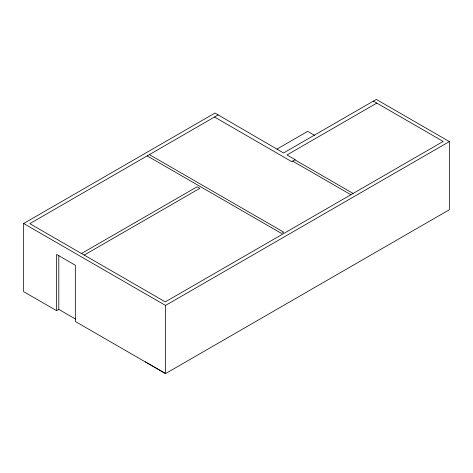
<?xml version="1.0" encoding="UTF-8"?>
<svg xmlns="http://www.w3.org/2000/svg" width="473" height="473" viewBox="0 0 473 473"><rect width="100%" height="100%" fill="white"/><g stroke="black" fill="none" stroke-linecap="round" stroke-linejoin="round"><path stroke-width="0.71" d="M56.589 310.678L23.65 291.664L23.65 223.51L214.979 113.041L283.564 152.962L376.307 99.413L449.35 141.581L449.35 209.734L165.55 373.587L75.325 321.498L75.325 265.241L56.589 254.421L56.589 310.678L58.8 309.401L75.668 319.139M218.177 114.892L29.799 223.652L165.302 301.886L443.201 141.439L373.357 101.116M81.516 253.51L197.099 186.776L199.807 188.337L84.224 255.071M277.007 149.078L307.698 131.358L314.711 135.408M376.804 103.102L287.005 154.949L295.193 159.673L291.746 161.665L214.488 117.02M23.65 223.51L165.55 305.434L449.35 141.581M294.898 159.844L353.112 193.451M292.681 161.122L350.895 194.734M149.379 154.612L283.658 232.131L281.447 233.414L147.168 155.889M145.252 361.81L165.444 373.469M165.55 305.434L165.55 373.587M58.8 255.337L58.8 309.401"/></g></svg>
